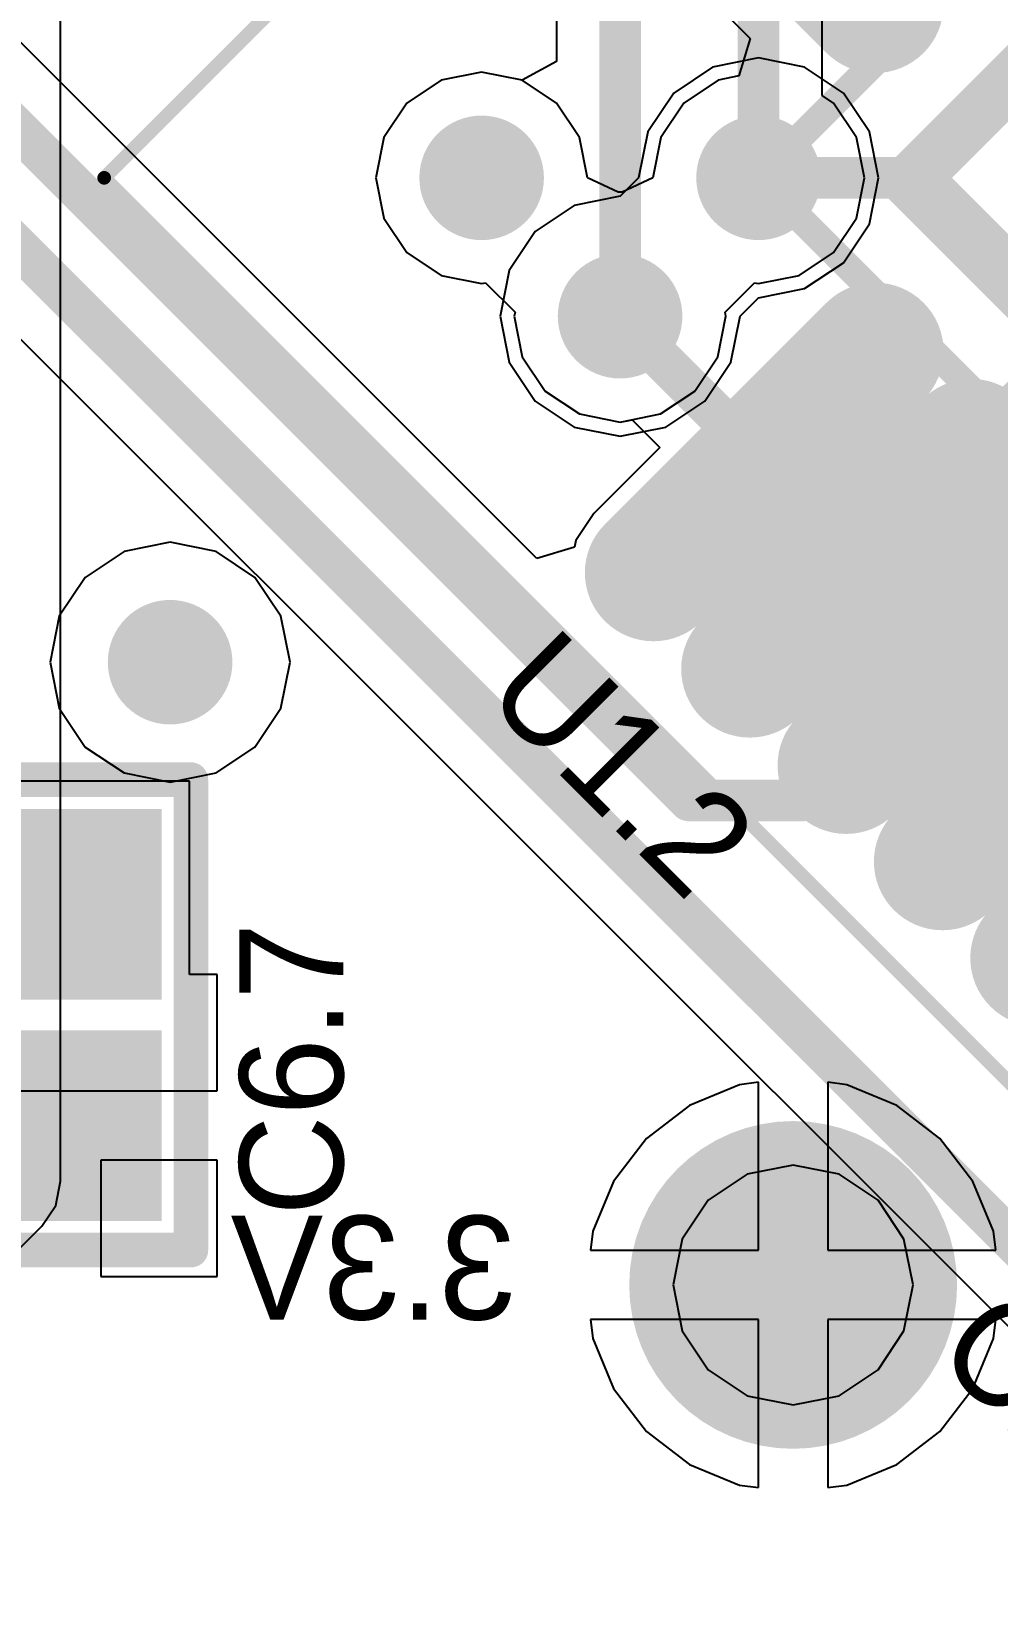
# Model space of a CAD drawing. Header units: millimetres. Extents: x 0.3 to 2.93, y 1.33 to 2.08.
# Drawn here: x 0.71 to 0.8495, y 1.4925 to 1.7211 of the extents above; entities that cross this region are included whole.
import ezdxf

# ---------------------------------------------------------------- set-up
doc = ezdxf.new("R2010")
doc.units = ezdxf.units.MM
doc.header["$MEASUREMENT"] = 0
for name, color, linetype in [('BottomLayer', 5, 'Continuous'), ('BottomOverlay', 54, 'Continuous'), ('BottomPaste', 16, 'Continuous'), ('BottomSolder', 6, 'Continuous'), ('Mechanical13', 56, 'Continuous'), ('Mechanical15', 56, 'Continuous'), ('MidLayer1', 16, 'Continuous'), ('MidLayer2', 76, 'Continuous'), ('MultiLayer', 9, 'Continuous'), ('TopLayer', 1, 'Continuous'), ('TopOverlay', 2, 'Continuous'), ('TopPaste', 8, 'Continuous'), ('TopSolder', 216, 'Continuous'), ('ViaHoleLayer', 16, 'Continuous')]:
    doc.layers.add(name, color=color, linetype=linetype)

# ---------------------------------------------------------------- blocks, each defined once
blk = doc.blocks.new('0402_98')
at = {"layer": 'TopLayer'}
for points in [[(-0.01181, -0.01181), (0.01181, -0.01181), (-0.01181, 0.01181), (0.01181, 0.01181)], [(0.02016, -0.01181), (0.04378, -0.01181), (0.02016, 0.01181), (0.04378, 0.01181)]]:
    blk.add_solid(points, dxfattribs=at)
at = {"layer": 'TopOverlay', "const_width": 0.005}
for points in [[(-0.018, 0.018), (-0.018, -0.018)], [(-0.018, 0.018), (0.05, 0.018)], [(0.05, 0.018), (0.05, -0.018)], [(-0.018, -0.018), (0.05, -0.018)]]:
    blk.add_lwpolyline(points, dxfattribs=at)
at = {"layer": 'TopOverlay', "const_width": 0.0025}
for points in [[(-0.01925, 0.018, 1), (-0.01675, 0.018, 1)], [(-0.01925, 0.018, 1), (-0.01675, 0.018, 1)], [(0.04875, 0.018, 1), (0.05125, 0.018, 1)], [(0.04875, 0.018, 1), (0.05125, 0.018, 1)], [(-0.01925, -0.018, 1), (-0.01675, -0.018, 1)], [(-0.01925, -0.018, 1), (-0.01675, -0.018, 1)], [(0.04875, -0.018, 1), (0.05125, -0.018, 1)], [(0.04875, -0.018, 1), (0.05125, -0.018, 1)]]:
    blk.add_lwpolyline(points, format="xyb", close=True, dxfattribs=at)
at = {"layer": 'TopPaste'}
for points in [[(-0.00981, -0.00981), (0.00981, -0.00981), (-0.00981, 0.00981), (0.00981, 0.00981)], [(0.02216, -0.00981), (0.04178, -0.00981), (0.02216, 0.00981), (0.04178, 0.00981)]]:
    blk.add_solid(points, dxfattribs=at)
at = {"layer": 'TopSolder'}
for points in [[(-0.01378, -0.01378), (0.01378, -0.01378), (-0.01378, 0.01378), (0.01378, 0.01378)], [(0.01819, -0.01378), (0.04575, -0.01378), (0.01819, 0.01378), (0.04575, 0.01378)]]:
    blk.add_solid(points, dxfattribs=at)
blk = doc.blocks.new('TSQFP50P900X900X160_48N_103')
at = {"layer": 'Mechanical13', "const_width": 0.00394}
for points in [[(0.1378, 0.1378), (-0.1378, 0.1378)], [(0.1378, 0.1378), (0.1378, -0.1378)]]:
    blk.add_lwpolyline(points, dxfattribs=at)
at = {"layer": 'Mechanical13', "const_width": 0.00197}
blk.add_lwpolyline([(0.13681, 0.1378, 1), (0.13878, 0.1378, 1)], format="xyb", close=True, dxfattribs=at)
blk.add_lwpolyline([(0.13681, 0.1378, 1), (0.13878, 0.1378, 1)], format="xyb", close=True, dxfattribs=at)
at = {"layer": 'Mechanical15', "const_width": 0.00197}
for points in [[(0.20472, 0.20472), (-0.20472, 0.20472)], [(0.20472, 0.20472), (0.20472, -0.20472)]]:
    blk.add_lwpolyline(points, dxfattribs=at)
at = {"layer": 'Mechanical15', "const_width": 0.000984}
blk.add_lwpolyline([(0.20423, 0.20472, 1), (0.20522, 0.20472, 1)], format="xyb", close=True, dxfattribs=at)
blk.add_lwpolyline([(0.20423, 0.20472, 1), (0.20522, 0.20472, 1)], format="xyb", close=True, dxfattribs=at)
at = {"layer": 'TopLayer', "const_width": 0.01181}
for points in [[(0.04921, 0.18898), (0.04921, 0.1437)], [(0.0689, 0.18898), (0.0689, 0.1437)], [(0.08858, 0.18898), (0.08858, 0.1437)], [(0.10827, 0.18898), (0.10827, 0.1437)], [(0.1437, 0.10827), (0.18898, 0.10827)]]:
    blk.add_lwpolyline(points, dxfattribs=at)
at = {"layer": 'TopLayer', "const_width": 0.00591}
for points in [[(0.04626, 0.18898, 1), (0.05217, 0.18898, 1)], [(0.06594, 0.18898, 1), (0.07185, 0.18898, 1)], [(0.08563, 0.18898, 1), (0.09154, 0.18898, 1)], [(0.10532, 0.18898, 1), (0.11122, 0.18898, 1)], [(0.08563, 0.1437, 1), (0.09154, 0.1437, 1)], [(0.10532, 0.1437, 1), (0.11122, 0.1437, 1)], [(0.14075, 0.10827, 1), (0.14665, 0.10827, 1)]]:
    blk.add_lwpolyline(points, format="xyb", close=True, dxfattribs=at)
at = {"layer": 'TopOverlay', "const_width": 0.00787}
for points in [[(0.12205, 0.12205), (-0.12205, 0.12205)], [(0.12205, 0.12205), (0.12205, -0.12205)]]:
    blk.add_lwpolyline(points, dxfattribs=at)
at = {"layer": 'TopOverlay', "const_width": 0.00394}
blk.add_lwpolyline([(0.12008, 0.12205, 1), (0.12402, 0.12205, 1)], format="xyb", close=True, dxfattribs=at)
blk.add_lwpolyline([(0.12008, 0.12205, 1), (0.12402, 0.12205, 1)], format="xyb", close=True, dxfattribs=at)
at = {"layer": 'TopPaste', "const_width": 0.00781}
for points in [[(0.04921, 0.18898), (0.04921, 0.1437)], [(0.0689, 0.18898), (0.0689, 0.1437)], [(0.08858, 0.18898), (0.08858, 0.1437)], [(0.10827, 0.18898), (0.10827, 0.1437)]]:
    blk.add_lwpolyline(points, dxfattribs=at)
at = {"layer": 'TopPaste', "const_width": 0.00391}
for points in [[(0.04726, 0.18898, 1), (0.05117, 0.18898, 1)], [(0.06694, 0.18898, 1), (0.07085, 0.18898, 1)], [(0.08663, 0.18898, 1), (0.09054, 0.18898, 1)], [(0.10632, 0.18898, 1), (0.11022, 0.18898, 1)], [(0.08663, 0.1437, 1), (0.09054, 0.1437, 1)], [(0.10632, 0.1437, 1), (0.11022, 0.1437, 1)]]:
    blk.add_lwpolyline(points, format="xyb", close=True, dxfattribs=at)
at = {"layer": 'TopSolder', "const_width": 0.01981}
for points in [[(0.02953, 0.18898), (0.02953, 0.1437)], [(0.04921, 0.18898), (0.04921, 0.1437)], [(0.0689, 0.18898), (0.0689, 0.1437)], [(0.08858, 0.18898), (0.08858, 0.1437)], [(0.10827, 0.18898), (0.10827, 0.1437)], [(0.1437, 0.10827), (0.18898, 0.10827)]]:
    blk.add_lwpolyline(points, dxfattribs=at)
at = {"layer": 'TopSolder', "const_width": 0.00991}
for points in [[(0.02457, 0.18898, 1), (0.03448, 0.18898, 1)], [(0.04426, 0.18898, 1), (0.05417, 0.18898, 1)], [(0.06394, 0.18898, 1), (0.07385, 0.18898, 1)], [(0.08363, 0.18898, 1), (0.09354, 0.18898, 1)], [(0.10332, 0.18898, 1), (0.11322, 0.18898, 1)], [(0.08363, 0.1437, 1), (0.09354, 0.1437, 1)], [(0.10332, 0.1437, 1), (0.11322, 0.1437, 1)], [(0.13875, 0.10827, 1), (0.14865, 0.10827, 1)]]:
    blk.add_lwpolyline(points, format="xyb", close=True, dxfattribs=at)
blk = doc.blocks.new('T____P_____T______1___B_123')
at = {"layer": 'BottomLayer', "const_width": 0.01969}
blk.add_lwpolyline([(-0.00984, 0, 1), (0.00984, 0, 1)], format="xyb", close=True, dxfattribs=at)
at = {"layer": 'BottomPaste', "const_width": 0.01768}
blk.add_lwpolyline([(-0.00884, 0, 1), (0.00884, 0, 1)], format="xyb", close=True, dxfattribs=at)
at = {"layer": 'BottomSolder', "const_width": 0.02369}
blk.add_lwpolyline([(-0.01184, 0, 1), (0.01184, 0, 1)], format="xyb", close=True, dxfattribs=at)

msp = doc.modelspace()

# ---------------------------------------------------------------- linework, layer by layer
at = {"layer": 'BottomLayer'}
for p, q in [((0.78582, 1.76625), (0.78582, 1.71682)), ((0.82418, 1.71191), (0.82418, 1.76245)), ((0.71418, 1.555), (0.71418, 1.74969)), ((0.78582, 1.71682), (0.78085, 1.71413)), ((0.775, 1.71529), (0.76915, 1.71413)), ((0.78085, 1.71413), (0.775, 1.71529)), ((0.76915, 1.71413), (0.76419, 1.71081)), ((0.76419, 1.71081), (0.76087, 1.70585)), ((0.82581, 1.71081), (0.82418, 1.71191)), ((0.82913, 1.70585), (0.82581, 1.71081)), ((0.76087, 1.70585), (0.75971, 1.7)), ((0.83029, 1.7), (0.82913, 1.70585)), ((0.75971, 1.7), (0.76087, 1.69415)), ((0.82913, 1.69415), (0.83029, 1.7)), ((0.76087, 1.69415), (0.76419, 1.68919)), ((0.82581, 1.68919), (0.82913, 1.69415)), ((0.76419, 1.68919), (0.76915, 1.68587)), ((0.82085, 1.68587), (0.82581, 1.68919)), ((0.76915, 1.68587), (0.775, 1.68471)), ((0.775, 1.68471), (0.77557, 1.68482)), ((0.77557, 1.68482), (0.77982, 1.68057)), ((0.81018, 1.68057), (0.81443, 1.68482)), ((0.81443, 1.68482), (0.815, 1.68471)), ((0.815, 1.68471), (0.82085, 1.68587)), ((0.77982, 1.68057), (0.77971, 1.68)), ((0.81029, 1.68), (0.81018, 1.68057)), ((0.77971, 1.68), (0.78087, 1.67415)), ((0.80913, 1.67415), (0.81029, 1.68)), ((0.78087, 1.67415), (0.78419, 1.66919)), ((0.80581, 1.66919), (0.80913, 1.67415)), ((0.78419, 1.66919), (0.78915, 1.66587)), ((0.80085, 1.66587), (0.80581, 1.66919)), ((0.78915, 1.66587), (0.795, 1.66471)), ((0.795, 1.66471), (0.80085, 1.66587)), ((0.81225, 1.56892), (0.80503, 1.56593)), ((0.815, 1.56928), (0.81225, 1.56892)), ((0.815, 1.545), (0.815, 1.56928)), ((0.82775, 1.56892), (0.825, 1.56928)), ((0.825, 1.56928), (0.825, 1.545)), ((0.83497, 1.56593), (0.82775, 1.56892)), ((0.80503, 1.56593), (0.79883, 1.56117)), ((0.84117, 1.56117), (0.83497, 1.56593)), ((0.79883, 1.56117), (0.79407, 1.55497)), ((0.84593, 1.55497), (0.84117, 1.56117)), ((0.71348, 1.55149), (0.71418, 1.555)), ((0.79407, 1.55497), (0.79108, 1.54775)), ((0.84892, 1.54775), (0.84593, 1.55497)), ((0.71149, 1.54851), (0.71348, 1.55149)), ((0.65806, 1.49509), (0.71149, 1.54851)), ((0.79108, 1.54775), (0.79072, 1.545)), ((0.84928, 1.545), (0.84892, 1.54775)), ((0.79072, 1.545), (0.815, 1.545)), ((0.825, 1.545), (0.84928, 1.545)), ((0.815, 1.535), (0.79072, 1.535)), ((0.79072, 1.535), (0.79108, 1.53225)), ((0.815, 1.51072), (0.815, 1.535)), ((0.84928, 1.535), (0.825, 1.535)), ((0.825, 1.535), (0.825, 1.51072)), ((0.84892, 1.53225), (0.84928, 1.535)), ((0.79108, 1.53225), (0.79407, 1.52503)), ((0.84593, 1.52503), (0.84892, 1.53225)), ((0.79407, 1.52503), (0.79883, 1.51883)), ((0.84117, 1.51883), (0.84593, 1.52503)), ((0.79883, 1.51883), (0.80503, 1.51407)), ((0.83497, 1.51407), (0.84117, 1.51883)), ((0.80503, 1.51407), (0.81225, 1.51108)), ((0.82775, 1.51108), (0.83497, 1.51407)), ((0.81225, 1.51108), (0.815, 1.51072)), ((0.825, 1.51072), (0.82775, 1.51108))]:
    msp.add_line(p, q, dxfattribs=at)
at = {"layer": 'BottomLayer', "const_width": 0.006}
for points in [[(0.795, 1.68), (0.795, 1.76625)], [(0.815, 1.7), (0.815, 1.76625)]]:
    msp.add_lwpolyline(points, dxfattribs=at)
at = {"layer": 'BottomLayer'}
for points, const_width in [([(0.7705, 1.7, 1), (0.7795, 1.7, 1)], 0.009), ([(0.8105, 1.7, 1), (0.8195, 1.7, 1)], 0.009), ([(0.8135, 1.7, 1), (0.8165, 1.7, 1)], 0.003), ([(0.7905, 1.68, 1), (0.7995, 1.68, 1)], 0.009), ([(0.7935, 1.68, 1), (0.7965, 1.68, 1)], 0.003), ([(0.7255, 1.63, 1), (0.7345, 1.63, 1)], 0.009), ([(0.8155, 1.54, 1), (0.8245, 1.54, 1)], 0.009)]:
    msp.add_lwpolyline(points, format="xyb", close=True, dxfattribs=dict(at, const_width=const_width))
at = {"layer": 'MidLayer1'}
for p, q in [((0.815, 1.71733), (0.80837, 1.71601)), ((0.82163, 1.71601), (0.815, 1.71733)), ((0.80837, 1.71601), (0.80274, 1.71226)), ((0.82726, 1.71226), (0.82163, 1.71601)), ((0.80274, 1.71226), (0.79899, 1.70663)), ((0.83101, 1.70663), (0.82726, 1.71226)), ((0.79899, 1.70663), (0.79767, 1.7)), ((0.83233, 1.7), (0.83101, 1.70663)), ((0.79767, 1.7), (0.795, 1.69733)), ((0.83101, 1.69337), (0.83233, 1.7)), ((0.795, 1.69733), (0.78837, 1.69601)), ((0.78837, 1.69601), (0.78274, 1.69226)), ((0.78274, 1.69226), (0.77899, 1.68663)), ((0.82726, 1.68774), (0.83101, 1.69337)), ((0.82163, 1.68399), (0.82726, 1.68774)), ((0.77899, 1.68663), (0.77767, 1.68)), ((0.81233, 1.68), (0.815, 1.68267)), ((0.815, 1.68267), (0.82163, 1.68399)), ((0.77767, 1.68), (0.77899, 1.67337)), ((0.81101, 1.67337), (0.81233, 1.68)), ((0.77899, 1.67337), (0.78274, 1.66774)), ((0.80726, 1.66774), (0.81101, 1.67337)), ((0.78274, 1.66774), (0.78837, 1.66399)), ((0.80163, 1.66399), (0.80726, 1.66774)), ((0.78837, 1.66399), (0.795, 1.66267)), ((0.795, 1.66267), (0.80163, 1.66399)), ((0.72337, 1.64601), (0.71774, 1.64226)), ((0.73, 1.64733), (0.72337, 1.64601)), ((0.73663, 1.64601), (0.73, 1.64733)), ((0.74226, 1.64226), (0.73663, 1.64601)), ((0.71774, 1.64226), (0.71399, 1.63663)), ((0.74601, 1.63663), (0.74226, 1.64226)), ((0.71399, 1.63663), (0.71267, 1.63)), ((0.74733, 1.63), (0.74601, 1.63663)), ((0.71267, 1.63), (0.71399, 1.62337)), ((0.74601, 1.62337), (0.74733, 1.63)), ((0.71399, 1.62337), (0.71774, 1.61774)), ((0.74226, 1.61774), (0.74601, 1.62337)), ((0.71774, 1.61774), (0.72337, 1.61399)), ((0.73663, 1.61399), (0.74226, 1.61774)), ((0.72337, 1.61399), (0.73, 1.61267)), ((0.73, 1.61267), (0.73663, 1.61399)), ((0.82, 1.55733), (0.81337, 1.55601)), ((0.82663, 1.55601), (0.82, 1.55733)), ((0.81337, 1.55601), (0.80774, 1.55226)), ((0.83226, 1.55226), (0.82663, 1.55601)), ((0.80774, 1.55226), (0.80399, 1.54663)), ((0.83601, 1.54663), (0.83226, 1.55226)), ((0.80399, 1.54663), (0.80267, 1.54)), ((0.83733, 1.54), (0.83601, 1.54663)), ((0.80267, 1.54), (0.80399, 1.53337)), ((0.83601, 1.53337), (0.83733, 1.54)), ((0.80399, 1.53337), (0.80774, 1.52774)), ((0.83226, 1.52774), (0.83601, 1.53337)), ((0.80774, 1.52774), (0.81337, 1.52399)), ((0.82663, 1.52399), (0.83226, 1.52774)), ((0.81337, 1.52399), (0.82, 1.52267)), ((0.82, 1.52267), (0.82663, 1.52399))]:
    msp.add_line(p, q, dxfattribs=at)
at = {"layer": 'MidLayer1', "const_width": 0.009}
for points in [[(0.7705, 1.7, 1), (0.7795, 1.7, 1)], [(0.8105, 1.7, 1), (0.8195, 1.7, 1)], [(0.7905, 1.68, 1), (0.7995, 1.68, 1)], [(0.7255, 1.63, 1), (0.7345, 1.63, 1)], [(0.8155, 1.54, 1), (0.8245, 1.54, 1)]]:
    msp.add_lwpolyline(points, format="xyb", close=True, dxfattribs=at)
at = {"layer": 'MidLayer2'}
for p, q in [((0.815, 1.71733), (0.80837, 1.71601)), ((0.82163, 1.71601), (0.815, 1.71733)), ((0.80837, 1.71601), (0.80274, 1.71226)), ((0.82726, 1.71226), (0.82163, 1.71601)), ((0.80274, 1.71226), (0.79899, 1.70663)), ((0.83101, 1.70663), (0.82726, 1.71226)), ((0.79899, 1.70663), (0.79767, 1.7)), ((0.83233, 1.7), (0.83101, 1.70663)), ((0.79767, 1.7), (0.795, 1.69733)), ((0.83101, 1.69337), (0.83233, 1.7)), ((0.795, 1.69733), (0.78837, 1.69601)), ((0.78837, 1.69601), (0.78274, 1.69226)), ((0.78274, 1.69226), (0.77899, 1.68663)), ((0.82726, 1.68774), (0.83101, 1.69337)), ((0.82163, 1.68399), (0.82726, 1.68774)), ((0.77899, 1.68663), (0.77767, 1.68)), ((0.81233, 1.68), (0.815, 1.68267)), ((0.815, 1.68267), (0.82163, 1.68399)), ((0.77767, 1.68), (0.77899, 1.67337)), ((0.81101, 1.67337), (0.81233, 1.68)), ((0.77899, 1.67337), (0.78274, 1.66774)), ((0.80726, 1.66774), (0.81101, 1.67337)), ((0.78274, 1.66774), (0.78837, 1.66399)), ((0.80163, 1.66399), (0.80726, 1.66774)), ((0.78837, 1.66399), (0.795, 1.66267)), ((0.795, 1.66267), (0.80163, 1.66399)), ((0.72337, 1.64601), (0.71774, 1.64226)), ((0.73, 1.64733), (0.72337, 1.64601)), ((0.73663, 1.64601), (0.73, 1.64733)), ((0.74226, 1.64226), (0.73663, 1.64601)), ((0.71774, 1.64226), (0.71399, 1.63663)), ((0.74601, 1.63663), (0.74226, 1.64226)), ((0.71399, 1.63663), (0.71267, 1.63)), ((0.74733, 1.63), (0.74601, 1.63663)), ((0.71267, 1.63), (0.71399, 1.62337)), ((0.74601, 1.62337), (0.74733, 1.63)), ((0.71399, 1.62337), (0.71774, 1.61774)), ((0.74226, 1.61774), (0.74601, 1.62337)), ((0.71774, 1.61774), (0.72337, 1.61399)), ((0.73663, 1.61399), (0.74226, 1.61774)), ((0.72337, 1.61399), (0.73, 1.61267)), ((0.73, 1.61267), (0.73663, 1.61399)), ((0.82, 1.55733), (0.81337, 1.55601)), ((0.82663, 1.55601), (0.82, 1.55733)), ((0.81337, 1.55601), (0.80774, 1.55226)), ((0.83226, 1.55226), (0.82663, 1.55601)), ((0.80774, 1.55226), (0.80399, 1.54663)), ((0.83601, 1.54663), (0.83226, 1.55226)), ((0.80399, 1.54663), (0.80267, 1.54)), ((0.83733, 1.54), (0.83601, 1.54663)), ((0.80267, 1.54), (0.80399, 1.53337)), ((0.83601, 1.53337), (0.83733, 1.54)), ((0.80399, 1.53337), (0.80774, 1.52774)), ((0.83226, 1.52774), (0.83601, 1.53337)), ((0.80774, 1.52774), (0.81337, 1.52399)), ((0.82663, 1.52399), (0.83226, 1.52774)), ((0.81337, 1.52399), (0.82, 1.52267)), ((0.82, 1.52267), (0.82663, 1.52399))]:
    msp.add_line(p, q, dxfattribs=at)
at = {"layer": 'MidLayer2', "const_width": 0.009}
for points in [[(0.7705, 1.7, 1), (0.7795, 1.7, 1)], [(0.8105, 1.7, 1), (0.8195, 1.7, 1)], [(0.7905, 1.68, 1), (0.7995, 1.68, 1)], [(0.7255, 1.63, 1), (0.7345, 1.63, 1)], [(0.8155, 1.54, 1), (0.8245, 1.54, 1)]]:
    msp.add_lwpolyline(points, format="xyb", close=True, dxfattribs=at)
at = {"layer": 'MultiLayer', "const_width": 0.009}
for points in [[(0.7705, 1.7, 1), (0.7795, 1.7, 1)], [(0.8105, 1.7, 1), (0.8195, 1.7, 1)], [(0.7905, 1.68, 1), (0.7995, 1.68, 1)], [(0.7255, 1.63, 1), (0.7345, 1.63, 1)], [(0.8155, 1.54, 1), (0.8245, 1.54, 1)]]:
    msp.add_lwpolyline(points, format="xyb", close=True, dxfattribs=at)
at = {"layer": 'TopLayer'}
for p, q in [((0.78299, 1.64499), (0.63649, 1.79149)), ((0.80789, 1.72606), (0.8138, 1.72015)), ((0.8138, 1.72015), (0.81215, 1.71473)), ((0.775, 1.71529), (0.76915, 1.71413)), ((0.78085, 1.71413), (0.775, 1.71529)), ((0.81215, 1.71473), (0.80915, 1.71413)), ((0.76915, 1.71413), (0.76419, 1.71081)), ((0.78581, 1.71081), (0.78085, 1.71413)), ((0.80915, 1.71413), (0.80419, 1.71081)), ((0.76419, 1.71081), (0.76087, 1.70585)), ((0.78913, 1.70585), (0.78581, 1.71081)), ((0.80419, 1.71081), (0.80087, 1.70585)), ((0.76087, 1.70585), (0.75971, 1.7)), ((0.79029, 1.7), (0.78913, 1.70585)), ((0.80087, 1.70585), (0.79971, 1.7)), ((0.6858, 1.69925), (0.88154, 1.50351)), ((0.75971, 1.7), (0.76087, 1.69415)), ((0.79472, 1.69792), (0.79029, 1.7)), ((0.79971, 1.7), (0.79528, 1.69792)), ((0.79528, 1.69792), (0.79472, 1.69792)), ((0.76087, 1.69415), (0.76419, 1.68919)), ((0.76419, 1.68919), (0.76915, 1.68587)), ((0.76915, 1.68587), (0.775, 1.68471)), ((0.775, 1.68471), (0.77557, 1.68482)), ((0.77557, 1.68482), (0.77982, 1.68057)), ((0.77982, 1.68057), (0.77971, 1.68)), ((0.77971, 1.68), (0.78087, 1.67415)), ((0.78087, 1.67415), (0.78419, 1.66919)), ((0.78419, 1.66919), (0.78915, 1.66587)), ((0.78915, 1.66587), (0.795, 1.66471)), ((0.795, 1.66471), (0.79673, 1.66505)), ((0.79673, 1.66505), (0.80075, 1.66103)), ((0.80075, 1.66103), (0.79123, 1.65151)), ((0.79123, 1.65151), (0.7886, 1.64758)), ((0.78841, 1.64663), (0.78299, 1.64499)), ((0.7886, 1.64758), (0.78841, 1.64663)), ((0.73281, 1.61281), (0.69719, 1.61281)), ((0.73281, 1.58484), (0.73281, 1.61281)), ((0.73681, 1.58484), (0.73281, 1.58484)), ((0.73681, 1.56803), (0.73681, 1.58484)), ((0.69319, 1.56803), (0.715, 1.56803)), ((0.715, 1.56803), (0.73681, 1.56803)), ((0.73681, 1.55803), (0.72, 1.55803)), ((0.72, 1.55803), (0.72, 1.54122)), ((0.73681, 1.54122), (0.73681, 1.55803)), ((0.72, 1.54122), (0.73681, 1.54122))]:
    msp.add_line(p, q, dxfattribs=at)
for points, const_width in [([(0.63, 1.785), (0.805, 1.61)], 0.006), ([(0.67992, 1.71811), (0.88803, 1.51)], 0.006), ([(0.815, 1.7), (0.835, 1.7)], 0.006), ([(0.835, 1.7), (0.855, 1.68)], 0.006), ([(0.795, 1.67976), (0.795, 1.68)], 0.006), ([(0.795, 1.67976), (0.81582, 1.65894)], 0.006), ([(0.84366, 1.6311), (0.88756, 1.675)], 0.006), ([(0.82974, 1.64502), (0.855, 1.67027)], 0.006), ([(0.82124, 1.61), (0.84233, 1.6311)], 0.006), ([(0.84233, 1.6311), (0.84366, 1.6311)], 0.006), ([(0.805, 1.61), (0.82124, 1.61)], 0.006), ([(0.685, 1.595), (0.715, 1.595)], 0.01), ([(0.685, 1.56303), (0.715, 1.56303)], 0.01)]:
    msp.add_lwpolyline(points, dxfattribs=dict(at, const_width=const_width))
for points, const_width in [([(0.7705, 1.7, 1), (0.7795, 1.7, 1)], 0.009), ([(0.8105, 1.7, 1), (0.8195, 1.7, 1)], 0.009), ([(0.8135, 1.7, 1), (0.8165, 1.7, 1)], 0.003), ([(0.8335, 1.7, 1), (0.8365, 1.7, 1)], 0.003), ([(0.8335, 1.7, 1), (0.8365, 1.7, 1)], 0.003), ([(0.7905, 1.68, 1), (0.7995, 1.68, 1)], 0.009), ([(0.7935, 1.68, 1), (0.7965, 1.68, 1)], 0.003), ([(0.7935, 1.67976, 1), (0.7965, 1.67976, 1)], 0.003), ([(0.7935, 1.67976, 1), (0.7965, 1.67976, 1)], 0.003), ([(0.81432, 1.65894, 1), (0.81732, 1.65894, 1)], 0.003), ([(0.82824, 1.64502, 1), (0.83124, 1.64502, 1)], 0.003), ([(0.7255, 1.63, 1), (0.7345, 1.63, 1)], 0.009), ([(0.84083, 1.6311, 1), (0.84383, 1.6311, 1)], 0.003), ([(0.84083, 1.6311, 1), (0.84383, 1.6311, 1)], 0.003), ([(0.84216, 1.6311, 1), (0.84516, 1.6311, 1)], 0.003), ([(0.84216, 1.6311, 1), (0.84516, 1.6311, 1)], 0.003), ([(0.8035, 1.61, 1), (0.8065, 1.61, 1)], 0.003), ([(0.8035, 1.61, 1), (0.8065, 1.61, 1)], 0.003), ([(0.81974, 1.61, 1), (0.82274, 1.61, 1)], 0.003), ([(0.81974, 1.61, 1), (0.82274, 1.61, 1)], 0.003), ([(0.7125, 1.595, 1), (0.7175, 1.595, 1)], 0.005), ([(0.7125, 1.56303, 1), (0.7175, 1.56303, 1)], 0.005), ([(0.8155, 1.54, 1), (0.8245, 1.54, 1)], 0.009)]:
    msp.add_lwpolyline(points, format="xyb", close=True, dxfattribs=dict(at, const_width=const_width))
at = {"layer": 'ViaHoleLayer', "const_width": 0.004}
for points in [[(0.773, 1.7, 1), (0.777, 1.7, 1)], [(0.813, 1.7, 1), (0.817, 1.7, 1)], [(0.793, 1.68, 1), (0.797, 1.68, 1)], [(0.728, 1.63, 1), (0.732, 1.63, 1)], [(0.818, 1.54, 1), (0.822, 1.54, 1)]]:
    msp.add_lwpolyline(points, format="xyb", close=True, dxfattribs=at)

# ---------------------------------------------------------------- block references
for name, p, rotation in [('TSQFP50P900X900X160_48N_103', (1.01, 1.7), 135), ('0402_98', (0.715, 1.56303), 90), ('T____P_____T______1___B_123', (0.82, 1.54), 180)]:
    msp.add_blockref(name, p, dxfattribs=dict(rotation=rotation))

# ---------------------------------------------------------------- texts
at = {"layer": 'BottomOverlay', "text_generation_flag": 2}
msp.add_text('3.3V', height=0.015, dxfattribs=at).set_placement((0.78, 1.535))
at = {"layer": 'TopOverlay'}
for s, rotation, p in [('U1.2', 315, (0.775, 1.625)), ('C6.7', 90, (0.755, 1.55)), ('C2.2', 315, (0.84, 1.53))]:
    msp.add_text(s, height=0.015, rotation=rotation, dxfattribs=at).set_placement(p)

doc.saveas('drawing.dxf')
